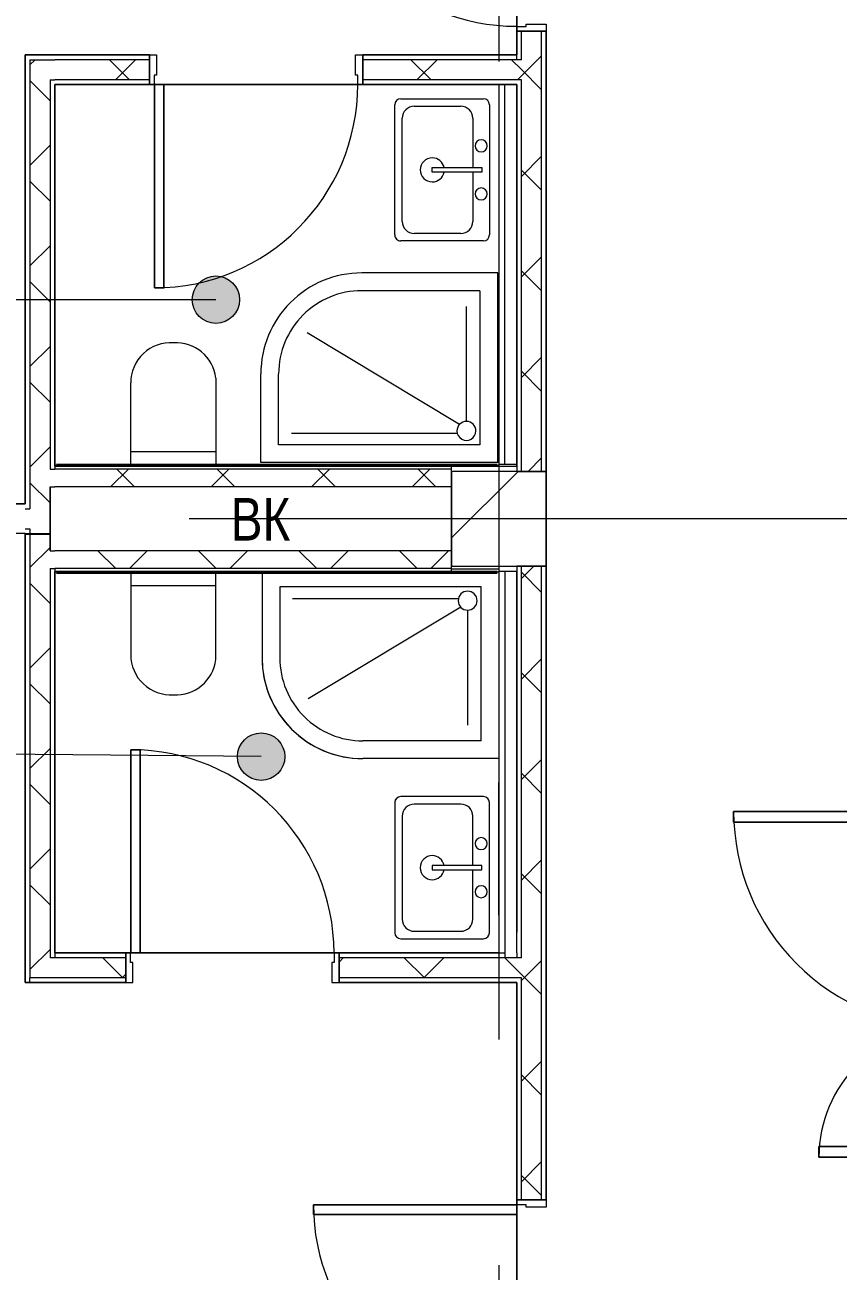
# Model space of a CAD drawing. Header units: millimetres. Extents: x 92932 to 275892, y -43515 to 30371.
# Drawn here: x 181776 to 185209, y -19058 to -13799 of the extents above; entities that cross this region are included whole.
import ezdxf

# ---------------------------------------------------------------- set-up
doc = ezdxf.new("R2010")
doc.units = ezdxf.units.MM
doc.linetypes.add('Осевые', pattern=[6350, 1270, -952.5, 3175, -952.5])
for name, color, linetype, lineweight in [('Двери', 7, 'Continuous', 9), ('Каркас_Импост', 7, 'Continuous', 9), ('Марки помещений', 7, 'Continuous', 9), ('Обобщенные модели', 7, 'Continuous', 9), ('Обобщенные модели-3', 7, 'Continuous', 18), ('Общие ребра', 7, 'Continuous', 9), ('Оси-1', 7, 'Осевые', 9), ('Панель', 7, 'Continuous', 9), ('Перекрытия', 7, 'Continuous', 9), ('Сантехнические приборы', 7, 'Continuous', 9), ('Стены-1', 7, 'Continuous', 18), ('Типовые аннотации', 7, 'Continuous', 9), ('Штриховка разреза-1', 7, 'Continuous', 9)]:
    doc.layers.add(name, color=color, linetype=linetype, lineweight=lineweight)
doc.layers.add('Штриховка разреза-2', color=7, linetype='Continuous', lineweight=9, true_color=0x787878)
doc.styles.add('Arial', font='Arial.ttf', dxfattribs={"width": 0.8, "height": 180})
pattern_1 = [(45, (120245.78, 0), (-212.132, 212.132), []), (135, (120245.78, 0), (-212.132, -212.132), [])]

# ---------------------------------------------------------------- blocks, each defined once
blk = doc.blocks.new('Дверь - Однопольная - ДВ17__21х9-7256455-План 3-го этажа на отм_ _4_200')
at = {"layer": 'Двери'}
for p, q in [((-429, -62.5), (-389, -62.5)), ((-429, -920.5), (-429, -62.5)), ((-389, -62.5), (-389, -920.5)), ((-389, -920.5), (-429, -920.5))]:
    blk.add_line(p, q, dxfattribs=at)
blk.add_arc((-429, -62.5), 858, 270, 0, dxfattribs=at)
at = {"layer": 'Каркас_Импост'}
for p, q in [((-450, 62.5), (-420, 62.5)), ((-450, -62.5), (-450, 62.5)), ((-420, 62.5), (-420, -22.5)), ((420, 62.5), (450, 62.5)), ((420, -22.5), (420, 62.5)), ((450, 62.5), (450, -62.5)), ((-430, -22.5), (-430, -62.5)), ((-420, -22.5), (-430, -22.5)), ((430, -22.5), (420, -22.5)), ((430, -62.5), (430, -22.5)), ((-430, -62.5), (-450, -62.5)), ((450, -62.5), (430, -62.5))]:
    blk.add_line(p, q, dxfattribs=at)
at = {"layer": 'Панель'}
for p, q in [((-389, -62.5), (-429, -62.5)), ((-429, -62.5), (-429, -920.5)), ((-389, -920.5), (-389, -62.5)), ((-429, -920.5), (-389, -920.5))]:
    blk.add_line(p, q, dxfattribs=at)
blk = doc.blocks.new('Дверь - Однопольная - ДВ11_21х9-6240646-План 3-го этажа на отм_ _4_200')
at = {"layer": 'Двери'}
for p, q in [((-389, 920.5), (-429, 920.5)), ((-429, 920.5), (-429, 62.5)), ((-389, 62.5), (-389, 920.5)), ((-429, 62.5), (-389, 62.5))]:
    blk.add_line(p, q, dxfattribs=at)
blk.add_arc((-429, 62.5), 858, 360, 90, dxfattribs=at)
at = {"layer": 'Каркас_Импост'}
for p, q in [((-430, 62.5), (-450, 62.5)), ((-450, 62.5), (-450, -62.5)), ((-430, 22.5), (-430, 62.5)), ((450, 62.5), (430, 62.5)), ((430, 62.5), (430, 22.5)), ((450, -62.5), (450, 62.5)), ((-420, 22.5), (-430, 22.5)), ((-420, -62.5), (-420, 22.5)), ((430, 22.5), (420, 22.5)), ((420, 22.5), (420, -62.5)), ((-450, -62.5), (-420, -62.5)), ((420, -62.5), (450, -62.5))]:
    blk.add_line(p, q, dxfattribs=at)
at = {"layer": 'Панель'}
for p, q in [((-429, 920.5), (-389, 920.5)), ((-429, 62.5), (-429, 920.5)), ((-389, 920.5), (-389, 62.5)), ((-389, 62.5), (-429, 62.5))]:
    blk.add_line(p, q, dxfattribs=at)
blk = doc.blocks.new('Дверь - Однопольная - ДВ11__21х9-6240639-План 3-го этажа на отм_ _4_200')
at = {"layer": 'Двери'}
for p, q in [((-429, -62.5), (-389, -62.5)), ((-429, -920.5), (-429, -62.5)), ((-389, -62.5), (-389, -920.5)), ((-389, -920.5), (-429, -920.5))]:
    blk.add_line(p, q, dxfattribs=at)
blk.add_arc((-429, -62.5), 858, 270, 0, dxfattribs=at)
at = {"layer": 'Каркас_Импост'}
for p, q in [((-450, 62.5), (-420, 62.5)), ((-450, -62.5), (-450, 62.5)), ((-420, 62.5), (-420, -22.5)), ((420, 62.5), (450, 62.5)), ((420, -22.5), (420, 62.5)), ((450, 62.5), (450, -62.5)), ((-430, -22.5), (-430, -62.5)), ((-420, -22.5), (-430, -22.5)), ((430, -22.5), (420, -22.5)), ((430, -62.5), (430, -22.5)), ((-430, -62.5), (-450, -62.5)), ((450, -62.5), (430, -62.5))]:
    blk.add_line(p, q, dxfattribs=at)
at = {"layer": 'Панель'}
for p, q in [((-389, -62.5), (-429, -62.5)), ((-429, -62.5), (-429, -920.5)), ((-389, -920.5), (-389, -62.5)), ((-429, -920.5), (-389, -920.5))]:
    blk.add_line(p, q, dxfattribs=at)
blk = doc.blocks.new('Обобщенные модели 12 - Обобщенные модели 12-1067619-План 3-го этажа на отм_ _4_200')
at = {"layer": 'Обобщенные модели'}
h = blk.add_hatch(dxfattribs=at)
h.set_pattern_fill('FP_3', color=256, style=0, pattern_type=2)
h.set_pattern_definition([(45, (0, 0), (-493.914, 493.914), []), (45, (493.9, 0), (-493.914, 493.914), [873.125, -174.625, 6.706, -167.919])])
h.paths.add_polyline_path([(63731.6, -16082.9), (63731.6, -15682.9), (63331.6, -15682.9), (63331.6, -16082.9)], flags=0)
at = {"layer": 'Обобщенные модели-3'}
for p, q in [((63731.6, -15682.9), (63331.6, -15682.9)), ((63331.6, -15682.9), (63331.6, -16082.9)), ((63731.6, -16082.9), (63731.6, -15682.9)), ((63331.6, -16082.9), (63731.6, -16082.9))]:
    blk.add_line(p, q, dxfattribs=at)
blk = doc.blocks.new('Душевая кабинка-2D_угловая800Х1000 - Душевая кабинка 800х1000-5255366-План 3-го этажа на отм_ _4_200')
at = {"layer": 'Сантехнические приборы'}
for p, q in [((0, 900), (1000, 900)), ((0, 900), (0, 100)), ((0, 900), (1000, 900)), ((0, 900), (1000, 900)), ((1000, 900), (1000, 525.8)), ((1000, 900), (1000, 579.2)), ((75, 175), (75, 825)), ((75, 825), (925, 825)), ((925, 825), (925, 525.8)), ((161, 739), (804.7, 352.3)), ((871, 775.8), (171, 775.8)), ((132.1, 726.7), (132.1, 241.7)), ((75, 175), (574.2, 175)), ((0, 100), (574.2, 100))]:
    blk.add_line(p, q, dxfattribs=at)
for centre, radius, start, end in [((132.1, 766.7), 40, 360, 180), ((132.1, 766.7), 40, 180, 360), ((574.2, 525.8), 425.8, 270, 0), ((574.2, 525.8), 350.8, 270, 0), ((574.2, 525.8), 425.8, 270, 0)]:
    blk.add_arc(centre, radius, start, end, dxfattribs=at)
blk = doc.blocks.new('Унитаз_встраиваемый - Обычный _ Vitra 748-4800 _каркасные_-4815711-План 3-го этажа на отм_ _4_200')
at = {"layer": 'Сантехнические приборы'}
for p, q in [((-180, 371.5), (-180, 7)), ((179.4, 7), (179.4, 351)), ((-180, 60), (179.4, 60)), ((-180, 0), (179.4, 0))]:
    blk.add_line(p, q, dxfattribs=at)
for centre, start, end in [((-11.8, 351), 86.3345, 173.0597), ((9.9, 351), 360, 93.6655)]:
    blk.add_arc(centre, 169.5, start, end, dxfattribs=at)
blk = doc.blocks.new('Раковина-Одиночная-2D - 600 x 400 мм-5358897-План 3-го этажа на отм_ _4_200')
at = {"layer": 'Сантехнические приборы'}
for p, q in [((606.3, 477.5), (57.1, 477.5)), ((606.3, 477.5), (57.1, 477.5)), ((31.7, 452.1), (31.7, 102.9)), ((31.7, 452.1), (31.7, 102.9)), ((549.1, 445.8), (114.2, 445.8)), ((631.7, 102.9), (631.7, 452.1)), ((631.7, 102.9), (631.7, 452.1)), ((63.4, 395), (63.4, 198.2)), ((599.9, 198.2), (599.9, 395)), ((341.2, 318.8), (322.2, 318.8)), ((322.2, 318.8), (322.2, 109.3)), ((341.2, 109.3), (341.2, 318.8)), ((114.2, 147.4), (322.2, 147.4)), ((322.2, 109.3), (341.2, 109.3)), ((341.2, 147.4), (549.1, 147.4)), ((57.1, 77.5), (606.3, 77.5)), ((57.1, 77.5), (606.3, 77.5)), ((131.8, 37.5), (691.8, 37.5))]:
    blk.add_line(p, q, dxfattribs=at)
for centre, radius, start, end in [((57.1, 452.1), 25.4, 90, 180), ((57.1, 452.1), 25.4, 90, 180), ((606.3, 452.1), 25.4, 0, 90), ((606.3, 452.1), 25.4, 360, 90), ((114.2, 395), 50.8, 90, 180), ((549.1, 395), 50.8, 360, 90), ((331.7, 318.8), 50.8, 360, 180), ((331.7, 318.8), 50.8, 180, 259.1931), ((331.7, 318.8), 50.8, 280.8069, 0), ((114.2, 198.2), 50.8, 180, 270), ((549.1, 198.2), 50.8, 270, 0), ((230.1, 112.5), 25.4, 360, 180), ((230.1, 112.5), 25.4, 180, 360), ((433.3, 112.5), 25.4, 360, 180), ((433.3, 112.5), 25.4, 180, 360), ((57.1, 102.9), 25.4, 180, 270), ((57.1, 102.9), 25.4, 180, 270), ((606.3, 102.9), 25.4, 270, 360), ((606.3, 102.9), 25.4, 270, 0)]:
    blk.add_arc(centre, radius, start, end, dxfattribs=at)
blk = doc.blocks.new('Душевая кабинка-2D_угловая800Х1000 - Душевая кабинка 800х1000-5255505-План 3-го этажа на отм_ _4_200')
at = {"layer": 'Сантехнические приборы'}
for p, q in [((0, -100), (574.2, -100)), ((0, -900), (0, -100)), ((75, -175), (574.2, -175)), ((75, -175), (75, -825)), ((132.1, -726.7), (132.1, -241.7)), ((161, -739), (804.7, -352.3)), ((925, -825), (925, -525.8)), ((1000, -882.9), (1000, -525.8)), ((1000, -882.9), (1000, -579.2)), ((871, -775.8), (171, -775.8)), ((75, -825), (925, -825)), ((0, -900), (200, -900)), ((0, -900), (200, -900)), ((0, -900), (200, -900))]:
    blk.add_line(p, q, dxfattribs=at)
for centre, radius, start, end in [((574.2, -525.8), 425.8, 0, 90), ((574.2, -525.8), 425.8, 360, 90), ((574.2, -525.8), 350.8, 360, 90), ((132.1, -766.7), 40, 0, 180), ((132.1, -766.7), 40, 180, 0)]:
    blk.add_arc(centre, radius, start, end, dxfattribs=at)
blk = doc.blocks.new('Унитаз_встраиваемый - Обычный _ Vitra 748-4800 _каркасные_-5137914-План 3-го этажа на отм_ _4_200')
at = {"layer": 'Сантехнические приборы'}
for p, q in [((-180, 0), (179.4, 0)), ((-180, -371.5), (-180, -7.1)), ((179.4, -7.1), (179.4, -351)), ((-180, -60), (179.4, -60))]:
    blk.add_line(p, q, dxfattribs=at)
for centre, start, end in [((9.9, -351), 266.3345, 0), ((-11.8, -351), 186.9403, 273.6655)]:
    blk.add_arc(centre, 169.5, start, end, dxfattribs=at)
blk = doc.blocks.new('Раковина-Одиночная-2D - 600 x 400 мм-5280093-План 3-го этажа на отм_ _4_200')
at = {"layer": 'Сантехнические приборы'}
for p, q in [((131.8, -37.5), (691.8, -37.5)), ((31.7, -452.1), (31.7, -102.9)), ((31.7, -452.1), (31.7, -102.9)), ((57.1, -77.5), (606.3, -77.5)), ((57.1, -77.5), (606.3, -77.5)), ((631.7, -102.9), (631.7, -452.1)), ((631.7, -102.9), (631.7, -452.1)), ((114.2, -147.4), (322.2, -147.4)), ((322.2, -109.3), (341.2, -109.3)), ((322.2, -318.8), (322.2, -109.3)), ((341.2, -109.3), (341.2, -318.8)), ((341.2, -147.4), (549.1, -147.4)), ((63.4, -395), (63.4, -198.2)), ((599.9, -198.2), (599.9, -395)), ((341.2, -318.8), (322.2, -318.8)), ((549.1, -445.8), (114.2, -445.8)), ((606.3, -477.5), (57.1, -477.5)), ((606.3, -477.5), (57.1, -477.5))]:
    blk.add_line(p, q, dxfattribs=at)
for centre, radius, start, end in [((57.1, -102.9), 25.4, 90, 180), ((57.1, -102.9), 25.4, 90, 180), ((230.1, -112.5), 25.4, 0, 180), ((433.3, -112.5), 25.4, 0, 180), ((606.3, -102.9), 25.4, 0, 90), ((606.3, -102.9), 25.4, 0, 90), ((114.2, -198.2), 50.8, 90, 180), ((230.1, -112.5), 25.4, 180, 0), ((433.3, -112.5), 25.4, 180, 0), ((549.1, -198.2), 50.8, 360, 90), ((331.7, -318.8), 50.8, 100.8069, 180), ((331.7, -318.8), 50.8, 360, 79.1931), ((331.7, -318.8), 50.8, 180, 0), ((114.2, -395), 50.8, 180, 270), ((549.1, -395), 50.8, 270, 0), ((57.1, -452.1), 25.4, 180, 270), ((57.1, -452.1), 25.4, 180, 270), ((606.3, -452.1), 25.4, 270, 0), ((606.3, -452.1), 25.4, 270, 0)]:
    blk.add_arc(centre, radius, start, end, dxfattribs=at)
blk = doc.blocks.new('Дверь - Полуторная_001 - ДВ3_21-15-8217435-План 3-го этажа на отм_ _4_200')
at = {"layer": 'Двери'}
for p, q in [((-729, -62.5), (-684, -62.5)), ((-729, -971.5), (-729, -62.5)), ((-684, -62.5), (-684, -971.5)), ((729, -62.5), (684, -62.5)), ((684, -62.5), (684, -611.5)), ((729, -611.5), (729, -62.5)), ((684, -611.5), (729, -611.5)), ((-684, -971.5), (-729, -971.5))]:
    blk.add_line(p, q, dxfattribs=at)
for centre, radius, start, end in [((-729, -62.5), 909, 270, 0), ((729, -62.5), 549, 180, 270)]:
    blk.add_arc(centre, radius, start, end, dxfattribs=at)
at = {"layer": 'Каркас_Импост'}
for p, q in [((-750, 62.5), (-720, 62.5)), ((-750, -62.5), (-750, 62.5)), ((-720, 62.5), (-720, -17.5)), ((720, 62.5), (750, 62.5)), ((720, -17.5), (720, 62.5)), ((750, 62.5), (750, -62.5)), ((-730, -17.5), (-730, -62.5)), ((-720, -17.5), (-730, -17.5)), ((730, -17.5), (720, -17.5)), ((730, -62.5), (730, -17.5)), ((-730, -62.5), (-750, -62.5)), ((750, -62.5), (730, -62.5))]:
    blk.add_line(p, q, dxfattribs=at)
at = {"layer": 'Панель'}
for p, q in [((-684, -62.5), (-729, -62.5)), ((-729, -62.5), (-729, -971.5)), ((-684, -971.5), (-684, -62.5)), ((684, -62.5), (729, -62.5)), ((684, -611.5), (684, -62.5)), ((729, -62.5), (729, -611.5)), ((729, -611.5), (684, -611.5)), ((-729, -971.5), (-684, -971.5))]:
    blk.add_line(p, q, dxfattribs=at)

msp = doc.modelspace()

# ---------------------------------------------------------------- hatches: boundary and pattern name
at = {"layer": 'Марки помещений'}
h = msp.add_hatch(color=256, dxfattribs=at)
edge = h.paths.add_edge_path(flags=0)
edge.add_arc((182582.7, -14958.2), 100, 0, 360)
h = msp.add_hatch(color=256, dxfattribs=at)
edge = h.paths.add_edge_path(flags=0)
edge.add_arc((182773.7, -16886.8), 100, 0, 360)
at = {"layer": 'Штриховка разреза-1'}
h = msp.add_hatch(dxfattribs=at)
h.set_pattern_fill('FP_2', color=256, style=0, pattern_type=2)
h.set_pattern_definition(pattern_1)
h.paths.add_polyline_path([(183872.4, -15682.9), (183957.4, -15682.9), (183957.4, -13825.4), (183872.4, -13825.4), (183872.4, -15653.3)], flags=0)
h.paths.add_polyline_path([(183957.4, -12925.4), (183957.4, -12680.4), (183872.4, -12680.4), (183872.4, -12925.4)], flags=0)
h.paths.add_polyline_path([(183872.4, -11780.4), (183957.4, -11780.4), (183957.4, -9982.9), (183872.4, -9982.9), (183872.4, -11720.4)], flags=0)
h = msp.add_hatch(dxfattribs=at)
h.set_pattern_fill('FP_2', color=256, style=0, pattern_type=2)
h.set_pattern_definition(pattern_1)
h.paths.add_polyline_path([(181797.4, -17820.4), (181882.4, -17820.4), (181882.4, -15947.4), (181797.4, -15947.4), (181797.4, -16744.6)], flags=0)
h.paths.add_polyline_path([(181882.4, -15945.4), (181882.4, -13945.4), (181797.4, -13945.4), (181797.4, -15945.4), (181857.6, -15945.4)], flags=0)
h = msp.add_hatch(dxfattribs=at)
h.set_pattern_fill('FP_2', color=256, style=0, pattern_type=2)
h.set_pattern_definition(pattern_1)
h.paths.add_polyline_path([(182302.4, -14030.4), (182302.4, -13945.4), (181882.4, -13945.4), (181882.4, -14030.4), (181902.4, -14030.4)], flags=0)
h.paths.add_polyline_path([(183852.4, -14030.4), (183872.4, -14030.4), (183872.4, -13945.4), (183202.4, -13945.4), (183202.4, -14030.4)], flags=0)
h = msp.add_hatch(dxfattribs=at)
h.set_pattern_fill('FP_2', color=256, style=0, pattern_type=2)
h.set_pattern_definition(pattern_1)
h.paths.add_polyline_path([(181882.4, -15747.9), (183577.4, -15747.9), (183577.4, -15672.9), (181882.4, -15672.9)], flags=0)
h = msp.add_hatch(dxfattribs=at)
h.set_pattern_fill('FP_2', color=256, style=0, pattern_type=2)
h.set_pattern_definition(pattern_1)
h.paths.add_polyline_path([(181775.4, -15925.4), (181775.4, -15840.4), (177577.4, -15840.4), (177577.4, -15925.4), (181691.3, -15925.4)], flags=0)
h.paths.add_polyline_path([(181797.4, -15925.4), (181797.4, -15840.4), (181777.4, -15840.4), (181777.4, -15925.4)], flags=0)
h = msp.add_hatch(dxfattribs=at)
h.set_pattern_fill('FP_2', color=256, style=0, pattern_type=2)
h.set_pattern_definition(pattern_1)
h.paths.add_polyline_path([(183553.8, -16092.9), (183577.4, -16092.9), (183577.4, -16017.9), (181882.4, -16017.9), (181882.4, -16092.9), (183129.7, -16092.9)], flags=0)
h = msp.add_hatch(dxfattribs=at)
h.set_pattern_fill('FP_2', color=256, style=0, pattern_type=2)
h.set_pattern_definition(pattern_1)
h.paths.add_polyline_path([(183957.4, -19932.9), (183957.4, -19657.9), (183872.4, -19657.9), (183872.4, -19932.9)], flags=0)
h.paths.add_polyline_path([(183957.4, -18757.9), (183957.4, -16082.9), (183872.4, -16082.9), (183872.4, -18757.9)], flags=0)
h = msp.add_hatch(dxfattribs=at)
h.set_pattern_fill('FP_2', color=256, style=0, pattern_type=2)
h.set_pattern_definition(pattern_1)
h.paths.add_polyline_path([(183852.4, -17820.4), (183872.4, -17820.4), (183872.4, -17735.4), (183102.4, -17735.4), (183102.4, -17820.4), (183553.8, -17820.4)], flags=0)
h.paths.add_polyline_path([(181882.4, -17820.4), (182202.4, -17820.4), (182202.4, -17735.4), (181882.4, -17735.4)], flags=0)
at = {"layer": 'Штриховка разреза-2'}
for points in [[(183775.4, -15660.4), (183775.4, -15658.4), (183553.8, -15660.4)], [(183770.4, -16107.4), (183770.4, -16105.4), (183553.8, -16107.4)]]:
    msp.add_hatch(color=256, dxfattribs=at).paths.add_polyline_path(points, flags=0)

# ---------------------------------------------------------------- linework, layer by layer
at = {"layer": 'Марки помещений'}
for p, q in [((182582.7, -14958.2), (180614.4, -14958.2)), ((182773.7, -16886.8), (180614.4, -16867.5))]:
    msp.add_line(p, q, dxfattribs=at)
for centre in [(182582.7, -14958.2), (182773.7, -16886.8)]:
    msp.add_circle(centre, 100, dxfattribs=at)
at = {"layer": 'Общие ребра'}
for p, q in [((183852.4, -13825.4), (183852.4, -13923.4)), ((183872.4, -13945.4), (183872.4, -13825.4)), ((183957.4, -15682.9), (183957.4, -13825.4)), ((183977.4, -15682.9), (183977.4, -13825.4)), ((181902.4, -13925.4), (181797.4, -13925.4)), ((182302.4, -13925.4), (181902.4, -13925.4)), ((183852.4, -13925.4), (183202.4, -13925.4)), ((183852.4, -13945.4), (183852.4, -13925.4)), ((181797.4, -13945.4), (181797.4, -15282.8)), ((181797.4, -13945.4), (181882.4, -13945.4)), ((181882.4, -13945.4), (181902.4, -13945.4)), ((182302.4, -13945.4), (181902.4, -13945.4)), ((183852.4, -13945.4), (183202.4, -13945.4)), ((183872.4, -13945.4), (183852.4, -13945.4)), ((181882.4, -14030.4), (181882.4, -15282.8)), ((181882.4, -14030.4), (181902.4, -14030.4)), ((182302.4, -14030.4), (181902.4, -14030.4)), ((183852.4, -14030.4), (183202.4, -14030.4)), ((183872.4, -14030.4), (183852.4, -14030.4)), ((183872.4, -15682.9), (183872.4, -14030.4)), ((181909.4, -14050.4), (182302.4, -14050.4)), ((183202.4, -14050.4), (183770.4, -14050.4)), ((183802.4, -15652.9), (183802.4, -14050.4)), ((181797.4, -15282.8), (181797.4, -15295.3)), ((181797.4, -15295.3), (181797.4, -15370.3)), ((181882.4, -15282.8), (181882.4, -15295.3)), ((181882.4, -15295.3), (181882.4, -15370.3)), ((181777.4, -15370.3), (181777.4, -15672.9)), ((181797.4, -15370.3), (181797.4, -15672.9)), ((181882.4, -15370.3), (181882.4, -15672.9)), ((181904.4, -15658.4), (181902.4, -15658.4)), ((181902.4, -15658.4), (181902.4, -15660.4)), ((181902.4, -15660.4), (181902.4, -15672.9)), ((181902.4, -15660.4), (181904.4, -15660.4)), ((181909.4, -15658.4), (181904.4, -15658.4)), ((183775.4, -15658.4), (181909.4, -15658.4)), ((183777.4, -15658.4), (183775.4, -15658.4)), ((181777.4, -15672.9), (181777.4, -15747.9)), ((181797.4, -15672.9), (181797.4, -15747.9)), ((181882.4, -15672.9), (181902.4, -15672.9)), ((183577.4, -15672.9), (181902.4, -15672.9)), ((181777.4, -15747.9), (181777.4, -15818.4)), ((181797.4, -15747.9), (181797.4, -15840.4)), ((181882.4, -15747.9), (181882.4, -15945.4)), ((181882.4, -15747.9), (181902.4, -15747.9)), ((181882.4, -15945.4), (181882.4, -15747.9)), ((183577.4, -15747.9), (181902.4, -15747.9)), ((181777.4, -15818.4), (181777.4, -15820.4)), ((181777.4, -15840.4), (181797.4, -15840.4)), ((181777.4, -15925.4), (181797.4, -15925.4)), ((181797.4, -15925.4), (181797.4, -15945.4)), ((181777.4, -15945.4), (181797.4, -15945.4)), ((181777.4, -15947.4), (181777.4, -16017.9)), ((181777.4, -15947.4), (181797.4, -15947.4)), ((181797.4, -15945.4), (181882.4, -15945.4)), ((181797.4, -15947.4), (181797.4, -16017.9)), ((181797.4, -15947.4), (181882.4, -15947.4)), ((181882.4, -15947.4), (181882.4, -15945.4)), ((181882.4, -15945.4), (181882.4, -15947.4)), ((181882.4, -15947.4), (181882.4, -16017.9)), ((181882.4, -16017.9), (181882.4, -15947.4)), ((181777.4, -16017.9), (181777.4, -16092.9)), ((181797.4, -16017.9), (181797.4, -16092.9)), ((181882.4, -16017.9), (181902.4, -16017.9)), ((183577.4, -16017.9), (181902.4, -16017.9)), ((181777.4, -16092.9), (181777.4, -16395.5)), ((181797.4, -16092.9), (181797.4, -16395.5)), ((181882.4, -16092.9), (181882.4, -16395.5)), ((181882.4, -16092.9), (181902.4, -16092.9)), ((183577.4, -16092.9), (181902.4, -16092.9)), ((181902.4, -16092.9), (181902.4, -16105.4)), ((183872.4, -17627.9), (183872.4, -16082.9)), ((183957.4, -17627.9), (183957.4, -16082.9)), ((183977.4, -18757.9), (183977.4, -16082.9)), ((181904.4, -16105.4), (181902.4, -16105.4)), ((181902.4, -16105.4), (181902.4, -16107.4)), ((181902.4, -16107.4), (181904.4, -16107.4)), ((181904.4, -16107.4), (181909.4, -16107.4)), ((181909.4, -16107.4), (183770.4, -16107.4)), ((183770.4, -16107.4), (183775.4, -16107.4)), ((183777.4, -16105.4), (183775.4, -16105.4)), ((183775.4, -16107.4), (183777.4, -16107.4)), ((183777.4, -16107.4), (183777.4, -16105.4)), ((183802.4, -16105.4), (183802.4, -17715.4)), ((181797.4, -16395.5), (181797.4, -16470.5)), ((181882.4, -16395.5), (181882.4, -16470.5)), ((181797.4, -16470.5), (181797.4, -16483)), ((181797.4, -16483), (181797.4, -17820.4)), ((181882.4, -16470.5), (181882.4, -16483)), ((181882.4, -16483), (181882.4, -17735.4)), ((183872.4, -17735.4), (183872.4, -17627.9)), ((183957.4, -17735.4), (183957.4, -17627.9)), ((181902.4, -17715.4), (181902.4, -17735.4)), ((182202.4, -17715.4), (181909.4, -17715.4)), ((183777.4, -17715.4), (183102.4, -17715.4)), ((183802.4, -17715.4), (183802.4, -17735.4)), ((183852.4, -17715.4), (183852.4, -17735.4)), ((181902.4, -17735.4), (181882.4, -17735.4)), ((182202.4, -17735.4), (181902.4, -17735.4)), ((183802.4, -17735.4), (183102.4, -17735.4)), ((183852.4, -17735.4), (183802.4, -17735.4)), ((183852.4, -17735.4), (183802.4, -17735.4)), ((183872.4, -17735.4), (183852.4, -17735.4)), ((183957.4, -18757.9), (183957.4, -17735.4)), ((181797.4, -17840.4), (181797.4, -17820.4)), ((181882.4, -17820.4), (181797.4, -17820.4)), ((181797.4, -17840.4), (181797.4, -17820.4)), ((181902.4, -17820.4), (181882.4, -17820.4)), ((182202.4, -17820.4), (181902.4, -17820.4)), ((183852.4, -17820.4), (183102.4, -17820.4)), ((183872.4, -17820.4), (183852.4, -17820.4)), ((183872.4, -18757.9), (183872.4, -17820.4)), ((181797.4, -17840.4), (181902.4, -17840.4)), ((181902.4, -17840.4), (182202.4, -17840.4)), ((183102.4, -17840.4), (183850.4, -17840.4)), ((183852.4, -17840.4), (183852.4, -18757.9))]:
    msp.add_line(p, q, dxfattribs=at)
at = {"layer": 'Оси-1'}
for p, q in [((183777.4, 25417.1), (183777.4, -41737.8)), ((270417.4, -15882.9), (170811.4, -15882.9))]:
    msp.add_line(p, q, dxfattribs=at)
at = {"layer": 'Перекрытия'}
for p, q in [((183852.4, -13925.4), (183852.4, -12885.4)), ((183852.4, -12925.4), (183852.4, -13825.4)), ((183852.4, -13825.4), (183977.4, -13825.4)), ((183977.4, -13825.4), (183977.4, -18757.9)), ((181777.4, -15820.4), (181777.4, -13925.4)), ((181777.4, -13925.4), (182302.4, -13925.4)), ((182302.4, -13925.4), (182302.4, -14050.4)), ((183202.4, -14050.4), (183202.4, -13925.4)), ((183202.4, -13925.4), (183852.4, -13925.4)), ((183852.4, -14050.4), (181902.4, -14050.4)), ((181902.4, -14050.4), (181902.4, -15660.4)), ((182302.4, -14050.4), (183202.4, -14050.4)), ((183852.4, -15660.4), (183852.4, -14050.4)), ((181902.4, -15660.4), (183852.4, -15660.4)), ((177577.4, -15820.4), (181777.4, -15820.4)), ((181777.4, -15945.4), (177577.4, -15945.4)), ((181777.4, -17840.4), (181777.4, -15945.4)), ((182777.4, -16105.4), (181902.4, -16105.4)), ((181902.4, -16105.4), (181902.4, -17715.4)), ((183852.4, -16105.4), (183777.4, -16105.4)), ((183852.4, -17715.4), (183852.4, -16105.4)), ((181902.4, -17715.4), (183802.4, -17715.4)), ((183102.4, -17715.4), (182202.4, -17715.4)), ((182202.4, -17715.4), (182202.4, -17840.4)), ((183102.4, -17840.4), (183102.4, -17715.4)), ((182202.4, -17840.4), (181777.4, -17840.4)), ((183852.4, -17840.4), (183102.4, -17840.4)), ((183852.4, -19932.9), (183852.4, -17840.4)), ((183977.4, -18757.9), (183852.4, -18757.9)), ((183852.4, -18757.9), (183852.4, -19657.9))]:
    msp.add_line(p, q, dxfattribs=at)
at = {"layer": 'Стены-1'}
for p, q in [((183977.4, -13825.4), (183852.4, -13825.4)), ((181797.4, -13925.4), (181777.4, -13925.4)), ((181777.4, -13925.4), (181777.4, -15282.8)), ((182302.4, -14050.4), (182302.4, -13925.4)), ((183202.4, -13925.4), (183202.4, -14050.4)), ((183852.4, -13923.4), (183852.4, -13925.4)), ((181902.4, -15660.4), (181902.4, -14050.4)), ((181902.4, -14050.4), (181909.4, -14050.4)), ((183770.4, -14050.4), (183852.4, -14050.4)), ((183777.4, -14050.4), (183777.4, -15652.9)), ((183852.4, -14050.4), (183777.4, -14050.4)), ((183852.4, -14050.4), (183852.4, -15682.9)), ((183852.4, -15652.9), (183852.4, -14050.4)), ((181777.4, -15282.8), (181777.4, -15295.3)), ((181777.4, -15295.3), (181777.4, -15370.3)), ((183577.4, -15660.4), (181902.4, -15660.4)), ((183770.4, -15653.4), (181909.4, -15653.4)), ((181909.4, -15660.4), (183777.4, -15660.4)), ((183577.4, -16105.4), (183577.4, -15660.4)), ((183777.4, -15652.9), (183852.4, -15652.9)), ((183777.4, -15660.4), (183777.4, -15653.4)), ((183852.4, -15682.9), (183977.4, -15682.9)), ((181777.4, -15820.4), (177577.4, -15820.4)), ((183852.4, -16082.9), (183852.4, -16105.4)), ((183977.4, -16082.9), (183852.4, -16082.9)), ((181902.4, -17715.4), (181902.4, -16105.4)), ((181902.4, -16105.4), (183577.4, -16105.4)), ((183770.4, -16105.4), (181909.4, -16105.4)), ((181909.4, -16112.4), (183770.4, -16112.4)), ((183852.4, -16105.4), (183777.4, -16105.4)), ((183777.4, -16105.4), (183777.4, -17715.4)), ((183852.4, -16105.4), (183852.4, -17627.9)), ((183852.4, -17627.9), (183852.4, -16105.4)), ((181777.4, -16395.5), (181777.4, -16470.5)), ((181777.4, -16470.5), (181777.4, -16483)), ((181777.4, -16483), (181777.4, -17840.4)), ((181909.4, -17715.4), (181902.4, -17715.4)), ((182202.4, -17840.4), (182202.4, -17715.4)), ((183102.4, -17715.4), (183102.4, -17840.4)), ((181777.4, -17840.4), (181797.4, -17840.4)), ((183850.4, -17840.4), (183852.4, -17840.4)), ((183852.4, -18757.9), (183977.4, -18757.9))]:
    msp.add_line(p, q, dxfattribs=at)

# ---------------------------------------------------------------- block references
at = {"layer": 'Двери'}
for name, p, rotation in [('Дверь - Однопольная - ДВ17__21х9-7256455-План 3-го этажа на отм_ _4_200', (183914.9, -13375.4), 270), ('Дверь - Полуторная_001 - ДВ3_21-15-8217435-План 3-го этажа на отм_ _4_200', (185739.9, -17847.9), 269.9999999999999), ('Дверь - Однопольная - ДВ17__21х9-7256455-План 3-го этажа на отм_ _4_200', (183914.9, -19207.9), 270)]:
    msp.add_blockref(name, p, dxfattribs=dict(at, rotation=rotation))
for name, p in [('Дверь - Однопольная - ДВ11__21х9-6240639-План 3-го этажа на отм_ _4_200', (182752.4, -13987.9)), ('Дверь - Однопольная - ДВ11_21х9-6240646-План 3-го этажа на отм_ _4_200', (182652.4, -17777.9))]:
    msp.add_blockref(name, p, dxfattribs=at)
at = {"layer": 'Обобщенные модели'}
msp.add_blockref('Обобщенные модели 12 - Обобщенные модели 12-1067619-План 3-го этажа на отм_ _4_200', (120245.8, 0), dxfattribs=at)
at = {"layer": 'Сантехнические приборы'}
for name, p, rotation in [('Раковина-Одиночная-2D - 600 x 400 мм-5280093-План 3-го этажа на отм_ _4_200', (183814.9, -14078.7), 270), ('Душевая кабинка-2D_угловая800Х1000 - Душевая кабинка 800х1000-5255366-План 3-го этажа на отм_ _4_200', (183772.4, -14745.4), 180), ('Унитаз_встраиваемый - Обычный _ Vitra 748-4800 _каркасные_-5137914-План 3-го этажа на отм_ _4_200', (182402.4, -15660.4), 180), ('Унитаз_встраиваемый - Обычный _ Vitra 748-4800 _каркасные_-4815711-План 3-го этажа на отм_ _4_200', (182402.4, -16105.4), 180), ('Душевая кабинка-2D_угловая800Х1000 - Душевая кабинка 800х1000-5255505-План 3-го этажа на отм_ _4_200', (183777.4, -16995.3), 180), ('Раковина-Одиночная-2D - 600 x 400 мм-5358897-План 3-го этажа на отм_ _4_200', (183814.9, -17687.1), 90)]:
    msp.add_blockref(name, p, dxfattribs=dict(at, rotation=rotation))

# ---------------------------------------------------------------- texts
at = {"layer": 'Типовые аннотации', "insert": (182645.2, -15794.9), "char_height": 180, "width": 307.848, "attachment_point": 1, "style": 'Arial'}
msp.add_mtext('ВК', dxfattribs=at)

doc.saveas('drawing.dxf')
